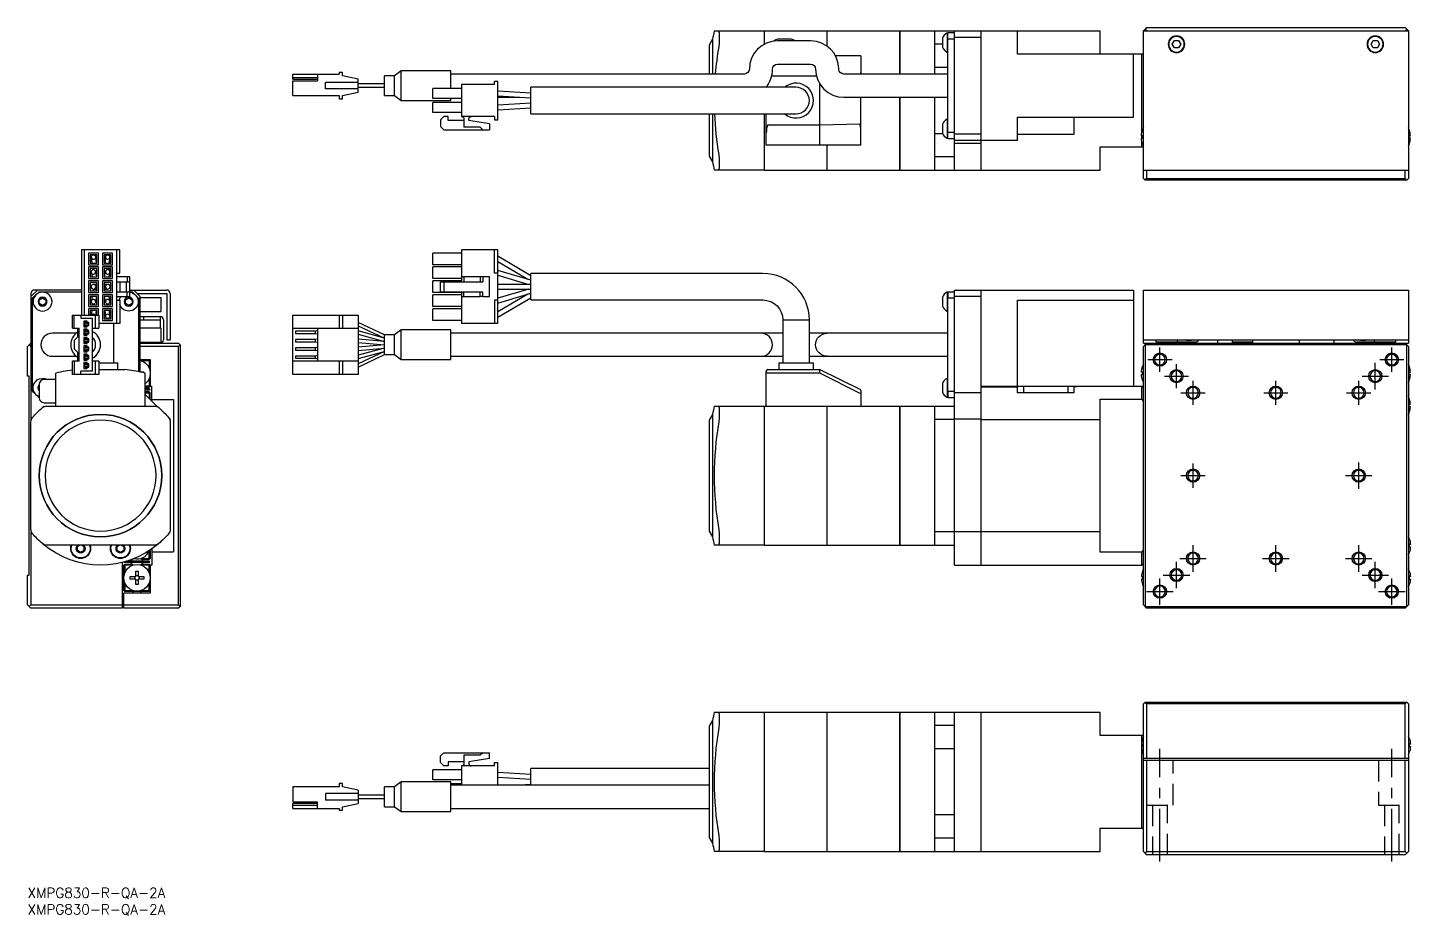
# Model space of a CAD drawing. Extents: x 0 to 854, y -8 to 260.
# Drawn here: x 0 to 417.3, y -8.3 to 259.6 of the extents above; entities that cross this region are included whole.
import ezdxf

# ---------------------------------------------------------------- set-up
doc = ezdxf.new("R2010")
doc.units = 0
doc.header["$LTSCALE"] = 0.5
doc.linetypes.add('CENTER', pattern=[50.8, 31.75, -6.35, 6.35, -6.35])
doc.linetypes.add('DASHED', pattern=[19.05, 12.7, -6.35])
for name, color, linetype in [('MSM_CENTER', 1, 'CENTER'), ('MSM_CONTINUOUS', 7, 'CONTINUOUS'), ('MSM_DASHED', 4, 'DASHED'), ('MSM_NARROW', 5, 'CONTINUOUS'), ('MSM_PART_NUMBER', 7, 'CONTINUOUS')]:
    doc.layers.add(name, color=color, linetype=linetype)
doc.styles.get("Standard").update_dxf_attribs({"font": 'txt.shx', "height": 3, "bigfont": 'bigfont.shx'})

msp = doc.modelspace()

# ---------------------------------------------------------------- linework, layer by layer
at = {"layer": 'MSM_CENTER'}
for p, q in [((341.7, 155.75), (341.7, 163.05)), ((411.7, 155.75), (411.7, 163.05)), ((338.05, 159.4), (345.35, 159.4)), ((408.05, 159.4), (415.35, 159.4)), ((343.05, 154.4), (350.35, 154.4)), ((346.7, 150.75), (346.7, 158.05)), ((402.7, 154.4), (410.7, 154.4)), ((406.7, 150.4), (406.7, 158.4)), ((351.7, 145.75), (351.7, 153.05)), ((376.7, 145.75), (376.7, 153.05)), ((401.7, 145.75), (401.7, 153.05)), ((348.05, 149.4), (355.35, 149.4)), ((373.05, 149.4), (380.35, 149.4)), ((398.05, 149.4), (405.35, 149.4)), ((351.7, 120.75), (351.7, 128.05)), ((401.7, 120.4), (401.7, 128.4)), ((348.05, 124.4), (355.35, 124.4)), ((397.7, 124.4), (405.7, 124.4)), ((351.7, 95.4), (351.7, 103.4)), ((376.7, 95.4), (376.7, 103.4)), ((401.7, 95.4), (401.7, 103.4)), ((346.7, 90.4), (346.7, 98.4)), ((347.7, 99.4), (355.7, 99.4)), ((372.7, 99.4), (380.7, 99.4)), ((397.7, 99.4), (405.7, 99.4)), ((406.7, 90.4), (406.7, 98.4)), ((341.7, 85.4), (341.7, 93.4)), ((342.7, 94.4), (350.7, 94.4)), ((402.7, 94.4), (410.7, 94.4)), ((411.7, 85.4), (411.7, 93.4)), ((337.7, 89.4), (345.7, 89.4)), ((407.7, 89.4), (415.7, 89.4)), ((341.7, 8), (341.7, 42)), ((411.7, 8), (411.7, 42))]:
    msp.add_line(p, q, dxfattribs=at)
at = {"layer": 'MSM_CONTINUOUS'}
for p, q in [((336.7, 258.57), (337.2, 259.07)), ((337.7, 259.57), (337.2, 259.07)), ((337.2, 259.07), (337.7, 258.57)), ((337.7, 259.57), (415.7, 259.57)), ((416.2, 259.07), (415.7, 259.57)), ((415.7, 258.57), (416.2, 259.07)), ((416.2, 259.07), (416.7, 258.57)), ((206.7, 256.05), (205.7, 254.32)), ((206.7, 256.05), (206.7, 245.57)), ((207.2, 258.57), (222.35, 258.57)), ((208.69, 255.12), (208.56, 253.82)), ((208.69, 258.09), (208.69, 255.12)), ((222.35, 254.6), (222.35, 258.57)), ((222.35, 258.52), (222.4, 258.52)), ((222.4, 254.62), (222.4, 258.57)), ((222.4, 258.57), (241.25, 258.57)), ((236.3, 255.57), (226.3, 255.57)), ((230.4, 256.07), (226.4, 256.07)), ((241.25, 253.98), (241.25, 258.57)), ((241.25, 258.52), (241.3, 258.52)), ((241.3, 253.94), (241.3, 258.57)), ((241.3, 258.57), (263.25, 258.57)), ((263.25, 245.57), (263.25, 258.57)), ((263.25, 258.52), (263.3, 258.52)), ((263.3, 245.57), (263.3, 258.57)), ((263.3, 258.57), (323.7, 258.57)), ((273.7, 258.57), (273.7, 245.57)), ((276.05, 254.54), (273.7, 254.54)), ((276.05, 256.41), (276.05, 253.73)), ((277.45, 257.92), (277.45, 252.22)), ((277.7, 257.92), (277.45, 257.92)), ((277.7, 226.07), (277.7, 258.07)), ((277.7, 258.07), (279.7, 258.07)), ((279.7, 256.07), (277.7, 256.07)), ((279.7, 216.57), (279.7, 258.57)), ((287.7, 256.57), (279.7, 256.57)), ((287.7, 258.57), (287.7, 216.57)), ((298.7, 251.57), (298.7, 258.57)), ((323.7, 251.57), (323.7, 258.57)), ((336.7, 258.57), (416.7, 258.57)), ((336.7, 214.07), (336.7, 258.57)), ((345.43, 254.57), (346.06, 255.67)), ((346.06, 253.47), (345.43, 254.57)), ((346.06, 255.67), (347.33, 255.67)), ((347.33, 255.67), (347.97, 254.57)), ((347.97, 254.57), (347.33, 253.47)), ((405.43, 254.57), (406.06, 255.67)), ((406.06, 253.47), (405.43, 254.57)), ((406.06, 255.67), (407.33, 255.67)), ((407.33, 255.67), (407.97, 254.57)), ((407.97, 254.57), (407.33, 253.47)), ((416.7, 258.57), (416.7, 214.07)), ((205.7, 254.32), (205.7, 245.57)), ((251.4, 251.07), (243.83, 251.07)), ((251.4, 251.07), (251.4, 245.57)), ((277.45, 252.22), (277.7, 252.22)), ((336.7, 251.57), (298.7, 251.57)), ((333.7, 232.57), (333.7, 251.57)), ((336.2, 227.65), (336.2, 251.57)), ((347.33, 253.47), (346.06, 253.47)), ((407.33, 253.47), (406.06, 253.47)), ((112.7, 246.57), (110.7, 245.07)), ((112.7, 237.57), (112.7, 246.57)), ((127.7, 246.57), (112.7, 246.57)), ((127.7, 241.17), (127.7, 246.57)), ((226.3, 248.57), (236.3, 248.57)), ((251.4, 246.62), (251.36, 245.57)), ((277.7, 247.57), (273.7, 247.57)), ((80, 244.07), (80, 245.57)), ((80, 245.57), (94, 245.57)), ((80, 244.57), (87.5, 244.57)), ((80, 244.07), (87.5, 244.07)), ((80, 239.07), (80, 243.57)), ((80, 243.57), (87.5, 243.57)), ((87.5, 245.57), (87.5, 243.57)), ((89.85, 241.07), (89.85, 243.07)), ((99.7, 243.07), (89.85, 243.07)), ((94, 246.07), (94, 245.57)), ((95, 246.07), (94, 246.07)), ((95, 245.07), (95, 246.07)), ((99.7, 244.07), (95, 245.07)), ((99.7, 240.07), (99.7, 244.07)), ((107.7, 242.57), (99.7, 242.57)), ((107.7, 239.07), (107.7, 245.07)), ((110.7, 245.07), (107.7, 245.07)), ((110.7, 239.07), (110.7, 245.07)), ((216.3, 245.57), (127.7, 245.57)), ((130.9, 242.37), (130.9, 232.77)), ((140.9, 242.37), (130.9, 242.37)), ((141.9, 243.37), (140.9, 243.37)), ((140.9, 242.37), (140.9, 243.37)), ((141.9, 231.77), (141.9, 243.37)), ((238.07, 244.92), (224.52, 244.92)), ((239.1, 224.07), (239.1, 242.55)), ((277.7, 245.57), (246.3, 245.57)), ((80, 239.07), (94, 239.07)), ((99.7, 241.07), (89.85, 241.07)), ((94, 239.07), (94, 238.07)), ((94, 238.07), (95, 238.07)), ((95, 239.07), (99.7, 240.07)), ((95, 238.07), (95, 239.07)), ((99.7, 241.57), (107.7, 241.57)), ((107.7, 239.07), (110.7, 239.07)), ((110.7, 239.07), (112.7, 237.57)), ((130.9, 241.17), (122.3, 241.17)), ((122.3, 238.17), (122.3, 241.17)), ((130.9, 238.17), (122.3, 238.17)), ((127.7, 237.57), (127.7, 238.17)), ((151.9, 239.77), (141.9, 240.37)), ((141.9, 238.97), (151.9, 238.37)), ((141.9, 238.57), (148.54, 238.57)), ((151.9, 233.57), (151.9, 241.57)), ((231.9, 241.57), (151.9, 241.57)), ((222.9, 241.71), (222.9, 241.57)), ((246.3, 238.57), (277.7, 238.57)), ((251.4, 224.07), (251.4, 238.57)), ((263.25, 216.57), (263.25, 238.57)), ((263.3, 216.57), (263.3, 238.57)), ((273.7, 238.57), (273.7, 216.57)), ((112.7, 237.57), (127.7, 237.57)), ((130.9, 236.97), (122.3, 236.97)), ((122.3, 233.97), (122.3, 236.97)), ((130.9, 233.97), (122.3, 233.97)), ((151.9, 236.77), (141.9, 236.17)), ((141.9, 234.77), (151.9, 235.37)), ((125.6, 232.77), (124.6, 231.77)), ((124.6, 231.77), (124.6, 229.77)), ((124.6, 229.77), (125.6, 228.77)), ((126.9, 232.77), (125.6, 232.77)), ((126.9, 231.57), (126.9, 232.77)), ((131.65, 231.57), (126.9, 231.57)), ((140.9, 232.77), (130.9, 232.77)), ((131.65, 232.02), (131.65, 229.57)), ((136.6, 229.57), (131.65, 229.57)), ((133.15, 231.57), (133.15, 232.02)), ((139.4, 230.57), (133.15, 231.57)), ((137.4, 228.77), (136.6, 229.57)), ((139.4, 230.57), (139.4, 228.77)), ((140.9, 232.77), (140.9, 231.77)), ((140.9, 231.77), (141.9, 231.77)), ((151.9, 233.57), (231.9, 233.57)), ((205.7, 233.57), (205.7, 220.82)), ((206.7, 233.57), (206.7, 219.09)), ((222.35, 216.57), (222.35, 233.57)), ((222.4, 216.57), (222.4, 233.57)), ((222.9, 224.07), (222.9, 233.57)), ((223.4, 230.22), (239.1, 230.22)), ((239.1, 230.22), (251.12, 230.59)), ((276.05, 230.41), (276.05, 227.73)), ((277.45, 231.92), (277.45, 226.22)), ((277.7, 231.92), (277.45, 231.92)), ((298.7, 225.57), (298.7, 232.57)), ((298.7, 232.57), (333.7, 232.57)), ((315.7, 232.57), (315.7, 227.37)), ((125.6, 228.77), (139.4, 228.77)), ((276.13, 227.57), (273.7, 227.57)), ((277.45, 226.22), (277.7, 226.22)), ((277.7, 228.07), (279.7, 228.07)), ((279.7, 226.07), (277.7, 226.07)), ((279.7, 227.57), (287.7, 227.57)), ((298.7, 225.57), (279.7, 225.57)), ((315.7, 227.37), (298.7, 227.37)), ((336.43, 226.93), (336.12, 226.93)), ((336.12, 226.21), (336.43, 226.21)), ((336.2, 226.21), (336.2, 226.93)), ((336.2, 223.57), (336.2, 225.49)), ((336.43, 228.61), (336.43, 228.61)), ((336.43, 226.21), (336.43, 226.93)), ((416.96, 228.61), (416.97, 228.61)), ((416.96, 226.21), (416.96, 226.93)), ((416.96, 226.93), (417.28, 226.93)), ((417.28, 226.21), (416.96, 226.21)), ((208.56, 221.32), (208.69, 220.02)), ((251.4, 224.07), (222.9, 224.07)), ((241.25, 216.57), (241.25, 224.07)), ((241.3, 216.57), (241.3, 224.07)), ((287.7, 224.57), (279.7, 224.57)), ((323.7, 216.57), (323.7, 223.57)), ((323.7, 223.57), (336.7, 223.57)), ((336.43, 224.53), (336.43, 224.53)), ((416.97, 224.53), (416.96, 224.53)), ((205.7, 220.82), (206.7, 219.09)), ((208.69, 220.02), (208.69, 217.05)), ((279.7, 220.6), (273.7, 220.6)), ((222.35, 216.57), (207.2, 216.57)), ((222.35, 216.62), (222.4, 216.62)), ((222.4, 216.57), (241.25, 216.57)), ((241.25, 216.62), (241.3, 216.62)), ((241.3, 216.57), (263.25, 216.57)), ((263.25, 216.62), (263.3, 216.62)), ((263.3, 216.57), (323.7, 216.57)), ((279.7, 216.57), (279.7, 216.7)), ((336.7, 216.57), (416.7, 216.57)), ((336.7, 214.07), (337.2, 213.57)), ((337.2, 213.57), (337.7, 214.07)), ((416.2, 213.57), (337.2, 213.57)), ((337.7, 216.57), (337.7, 214.07)), ((337.7, 214.07), (415.7, 214.07)), ((415.7, 214.07), (415.7, 216.57)), ((415.7, 214.07), (416.2, 213.57)), ((416.2, 213.57), (416.7, 214.07)), ((16.2, 192.5), (16.2, 172.85)), ((27.8, 192.5), (16.2, 192.5)), ((17.2, 172.85), (17.2, 192.5)), ((26.8, 192.5), (26.8, 170.3)), ((27.8, 185.5), (27.8, 192.5)), ((130.9, 192.5), (130.9, 182.9)), ((141.9, 192.5), (130.9, 192.5)), ((140.9, 185.5), (140.9, 192.5)), ((141.9, 170.3), (141.9, 192.5)), ((18.41, 191.55), (18.41, 188.05)), ((21.41, 191.55), (18.41, 191.55)), ((18.41, 188.05), (21.41, 188.05)), ((18.91, 191.05), (18.91, 188.55)), ((20.91, 191.05), (18.91, 191.05)), ((18.91, 188.55), (20.91, 188.55)), ((19.16, 190.24), (19.33, 188.55)), ((20.74, 188.55), (20.55, 190.38)), ((20.91, 189.38), (20.67, 189.24)), ((20.91, 188.55), (20.91, 191.05)), ((21.41, 188.05), (21.41, 191.55)), ((22.61, 191.55), (22.61, 188.05)), ((25.61, 191.55), (22.61, 191.55)), ((22.61, 188.05), (25.61, 188.05)), ((25.11, 191.05), (23.11, 191.05)), ((23.11, 191.05), (23.11, 188.55)), ((23.11, 188.55), (25.11, 188.55)), ((23.46, 190.38), (23.28, 188.55)), ((24.68, 188.55), (24.85, 190.24)), ((24.71, 191.05), (24.71, 190.66)), ((24.71, 188.78), (24.71, 188.55)), ((25.11, 188.55), (25.11, 191.05)), ((25.61, 188.05), (25.61, 191.55)), ((122.3, 188.05), (122.3, 191.55)), ((130.9, 191.55), (122.3, 191.55)), ((130.9, 188.05), (122.3, 188.05)), ((151.9, 184.71), (141.9, 190.61)), ((141.9, 188.99), (150.9, 183.67)), ((18.41, 187.35), (18.41, 183.85)), ((21.41, 187.35), (18.41, 187.35)), ((18.41, 183.85), (21.41, 183.85)), ((18.91, 186.85), (18.91, 184.35)), ((20.91, 186.85), (18.91, 186.85)), ((18.91, 184.35), (20.91, 184.35)), ((19.16, 185.74), (19.45, 184.35)), ((19.5, 186.85), (19.54, 186.48)), ((20.88, 184.35), (20.53, 186.02)), ((20.91, 184.35), (20.91, 186.85)), ((21.41, 183.85), (21.41, 187.35)), ((22.61, 187.35), (22.61, 183.85)), ((25.61, 187.35), (22.61, 187.35)), ((22.61, 183.85), (25.61, 183.85)), ((25.11, 186.85), (23.11, 186.85)), ((23.11, 186.85), (23.11, 184.35)), ((23.11, 184.35), (25.11, 184.35)), ((23.48, 186.02), (23.14, 184.35)), ((24.47, 186.48), (24.51, 186.85)), ((24.51, 186.46), (24.51, 186.81)), ((24.57, 184.35), (24.85, 185.74)), ((24.71, 186.85), (24.71, 186.3)), ((24.71, 185.04), (24.71, 184.35)), ((25.11, 184.35), (25.11, 186.85)), ((25.61, 183.85), (25.61, 187.35)), ((26.8, 185.5), (27.8, 185.5)), ((30.8, 184.4), (26.8, 184.4)), ((30, 184.4), (30, 182.9)), ((30.8, 178.4), (30.8, 184.4)), ((122.3, 183.85), (122.3, 187.35)), ((130.9, 187.35), (122.3, 187.35)), ((130.9, 183.85), (122.3, 183.85)), ((136.6, 184.4), (130.9, 184.4)), ((131.65, 184.4), (131.65, 182.9)), ((136.6, 184.4), (136.6, 182.9)), ((137.4, 184.4), (136.6, 184.4)), ((139.4, 184.4), (137.4, 184.4)), ((137.4, 184.4), (137.4, 182.9)), ((139.4, 178.4), (139.4, 184.4)), ((141.9, 185.5), (140.9, 185.5)), ((151.9, 183.38), (141.9, 186.33)), ((141.9, 184.87), (151.29, 182.1)), ((151.9, 177.4), (151.9, 185.4)), ((221.9, 185.4), (151.9, 185.4)), ((3, 180.4), (1, 178.4)), ((16.2, 180.4), (2, 180.4)), ((3.5, 179.9), (2.75, 179.15)), ((3.5, 179.9), (16.2, 179.9)), ((18.41, 183.15), (18.41, 179.65)), ((21.41, 183.15), (18.41, 183.15)), ((18.41, 179.65), (21.41, 179.65)), ((18.91, 182.65), (18.91, 180.15)), ((20.91, 182.65), (18.91, 182.65)), ((18.91, 180.15), (20.91, 180.15)), ((19.82, 180.29), (19.79, 180.15)), ((20.91, 182.1), (19.85, 182.1)), ((19.85, 180.7), (20.91, 180.7)), ((20.91, 180.15), (20.91, 182.65)), ((21.41, 179.65), (21.41, 183.15)), ((22.61, 183.15), (22.61, 179.65)), ((25.61, 183.15), (22.61, 183.15)), ((22.61, 179.65), (25.61, 179.65)), ((25.11, 182.65), (23.11, 182.65)), ((23.11, 182.65), (23.11, 180.15)), ((24.17, 182.1), (23.11, 182.1)), ((23.11, 180.7), (24.17, 180.7)), ((23.11, 180.15), (25.11, 180.15)), ((25.11, 180.15), (25.11, 182.65)), ((25.61, 179.65), (25.61, 183.15)), ((26.8, 182.9), (30.8, 182.9)), ((26.8, 179.9), (30.8, 179.9)), ((27.8, 182.9), (27.8, 179.9)), ((29.8, 179.9), (29.8, 182.9)), ((30, 178.4), (30, 179.9)), ((30.8, 180.4), (42, 180.4)), ((30.8, 179.9), (31.5, 179.9)), ((32.25, 179.15), (31.5, 179.9)), ((34, 178.4), (32, 180.4)), ((122.3, 179.65), (122.3, 183.15)), ((130.9, 183.15), (122.3, 183.15)), ((130.9, 179.65), (122.3, 179.65)), ((124.6, 179.9), (124.6, 182.9)), ((124.6, 182.9), (125.6, 182.9)), ((124.6, 179.9), (125.6, 179.9)), ((125.6, 182.9), (125.6, 179.9)), ((125.6, 182.9), (137.4, 182.9)), ((125.6, 179.9), (137.4, 179.9)), ((130.9, 179.9), (130.9, 170.3)), ((131.65, 178.4), (131.65, 179.9)), ((136.6, 178.4), (136.6, 179.9)), ((137.4, 178.4), (137.4, 179.9)), ((151.9, 182.1), (141.9, 182.1)), ((141.9, 180.7), (151.9, 180.7)), ((151.29, 180.7), (141.9, 177.93)), ((277.45, 179.75), (277.45, 174.05)), ((277.7, 179.75), (277.45, 179.75)), ((277.7, 179.9), (279.7, 179.9)), ((277.7, 147.9), (277.7, 179.9)), ((277.7, 179.75), (277.7, 177.9)), ((279.7, 97.4), (279.7, 180.4)), ((279.7, 180.4), (333.7, 180.4)), ((287.7, 180.4), (287.7, 97.4)), ((333.7, 180.4), (333.7, 151.4)), ((336.7, 180.4), (416.7, 180.4)), ((336.7, 164.4), (336.7, 180.4)), ((416.7, 180.4), (416.7, 164.4)), ((1, 179.4), (1, 141.37)), ((2.25, 178.65), (1.5, 177.9)), ((1.5, 149.9), (1.5, 177.9)), ((3.5, 177.48), (4.5, 178.05)), ((3.5, 176.32), (3.5, 177.48)), ((4.5, 175.74), (3.5, 176.32)), ((4.5, 178.05), (5.5, 177.48)), ((5.5, 176.32), (4.5, 175.74)), ((5.5, 177.48), (5.5, 176.32)), ((18.41, 178.95), (18.41, 175.45)), ((21.41, 178.95), (18.41, 178.95)), ((18.41, 175.45), (21.41, 175.45)), ((18.91, 178.45), (18.91, 175.95)), ((20.91, 178.45), (18.91, 178.45)), ((18.91, 175.95), (20.91, 175.95)), ((19.45, 178.45), (19.16, 177.06)), ((19.54, 176.32), (19.5, 175.95)), ((20.53, 176.78), (20.88, 178.45)), ((20.91, 175.95), (20.91, 178.45)), ((21.41, 175.45), (21.41, 178.95)), ((22.61, 178.95), (22.61, 175.45)), ((25.61, 178.95), (22.61, 178.95)), ((22.61, 175.45), (25.61, 175.45)), ((25.11, 178.45), (23.11, 178.45)), ((23.11, 178.45), (23.11, 175.95)), ((23.11, 175.95), (25.11, 175.95)), ((23.14, 178.45), (23.48, 176.78)), ((24.51, 175.95), (24.47, 176.32)), ((24.85, 177.06), (24.57, 178.45)), ((25.11, 175.95), (25.11, 178.45)), ((25.61, 175.45), (25.61, 178.95)), ((26.8, 178.4), (30.8, 178.4)), ((26.8, 177.3), (27.8, 177.3)), ((27.8, 177.3), (27.8, 170.3)), ((29.5, 177.48), (30.5, 178.05)), ((29.5, 176.32), (29.5, 177.48)), ((30.5, 175.74), (29.5, 176.32)), ((30.5, 178.05), (31.5, 177.48)), ((31.5, 176.32), (30.5, 175.74)), ((31.5, 177.48), (31.5, 176.32)), ((33.5, 177.9), (32.75, 178.65)), ((33, 179.4), (42, 179.4)), ((33.5, 177.9), (33.5, 155.74)), ((34, 155.64), (34, 178.4)), ((34, 178.1), (40.3, 178.1)), ((40.3, 173.9), (40.3, 178.1)), ((42, 179.4), (42, 165.4)), ((43, 179.4), (43, 165.4)), ((122.3, 175.45), (122.3, 178.95)), ((130.9, 178.95), (122.3, 178.95)), ((130.9, 175.45), (122.3, 175.45)), ((130.9, 178.4), (136.6, 178.4)), ((137.4, 178.4), (136.6, 178.4)), ((137.4, 178.4), (139.4, 178.4)), ((141.9, 177.3), (140.9, 177.3)), ((140.9, 177.3), (140.9, 170.3)), ((141.9, 176.47), (151.9, 179.42)), ((150.9, 179.13), (141.9, 173.81)), ((141.9, 172.19), (151.9, 178.09)), ((151.9, 177.4), (221.9, 177.4)), ((276.05, 178.24), (276.05, 175.56)), ((279.7, 177.9), (277.7, 177.9)), ((287.7, 178.4), (279.7, 178.4)), ((298.7, 177.39), (333.7, 177.39)), ((298.7, 151.4), (298.7, 177.39)), ((13.5, 168.9), (13.5, 172.85)), ((13.5, 172.85), (21.5, 172.85)), ((14, 168.9), (14, 172.85)), ((16, 172.85), (16, 171.9)), ((16, 171.9), (19.5, 171.9)), ((18.41, 174.75), (18.41, 172.85)), ((21.41, 174.75), (18.41, 174.75)), ((18.91, 174.25), (18.91, 172.85)), ((20.91, 174.25), (18.91, 174.25)), ((19.33, 174.25), (19.19, 172.85)), ((19.5, 171.9), (19.5, 155.9)), ((20.5, 168.9), (20.5, 172.85)), ((20.59, 172.85), (20.74, 174.25)), ((20.91, 172.85), (20.91, 174.25)), ((21.41, 172.85), (21.41, 174.75)), ((21.5, 172.85), (21.5, 168.9)), ((22.61, 174.75), (22.61, 171.25)), ((25.61, 174.75), (22.61, 174.75)), ((22.61, 171.25), (25.61, 171.25)), ((25.11, 174.25), (23.11, 174.25)), ((23.11, 174.25), (23.11, 171.75)), ((23.11, 171.75), (25.11, 171.75)), ((23.28, 174.25), (23.46, 172.42)), ((24.85, 172.56), (24.68, 174.25)), ((25.11, 171.75), (25.11, 174.25)), ((25.61, 171.25), (25.61, 174.75)), ((34, 173.9), (40.3, 173.9)), ((34, 172.4), (40, 172.4)), ((34, 171.4), (40, 171.4)), ((35, 172.4), (35, 171.4)), ((40, 172.4), (40, 168.9)), ((41, 171.4), (41, 165.4)), ((80, 154.95), (80, 172.85)), ((80, 172.85), (99.7, 172.85)), ((94, 172.85), (94, 168.9)), ((95, 172.85), (95, 168.9)), ((99.7, 172.85), (99.7, 154.95)), ((122.3, 171.25), (122.3, 174.75)), ((130.9, 174.75), (122.3, 174.75)), ((130.9, 171.25), (122.3, 171.25)), ((227.9, 171.4), (235.9, 171.4)), ((227.9, 171.4), (227.9, 158.4)), ((235.9, 158.4), (235.9, 171.4)), ((277.45, 174.05), (277.7, 174.05)), ((14.67, 167.4), (7.5, 167.4)), ((13.5, 168.9), (15.5, 168.9)), ((15, 168.9), (15, 166.15)), ((15.5, 158.9), (15.5, 168.9)), ((18, 171.05), (17, 171.05)), ((17, 171.05), (17, 169.25)), ((17.03, 170.3), (17, 170.3)), ((17, 169.25), (18, 169.25)), ((18, 168.55), (17, 168.55)), ((17, 168.55), (17, 166.75)), ((17.2, 170.59), (17.2, 171.05)), ((18, 170.65), (18, 171.05)), ((18.5, 170.65), (18, 170.65)), ((18, 169.25), (18, 169.66)), ((18, 169.65), (18.5, 169.65)), ((18, 168.12), (18, 168.55)), ((18.5, 168.15), (18, 168.15)), ((18, 166.75), (18, 167.16)), ((18, 167.15), (18.5, 167.15)), ((18.5, 170.3), (18.21, 170.3)), ((18.5, 169.65), (18.5, 170.65)), ((18.5, 167.15), (18.5, 168.15)), ((19.5, 168.9), (21.5, 168.9)), ((27.8, 170.3), (21.5, 170.3)), ((26, 158.4), (26, 170.3)), ((40.3, 168.9), (34, 168.9)), ((40.3, 164.7), (40.3, 168.9)), ((80, 168.9), (99.7, 168.9)), ((80.8, 167.99), (80.8, 167.29)), ((86.8, 167.99), (80.8, 167.99)), ((80.8, 167.29), (86.8, 167.29)), ((87.5, 168.11), (86.8, 167.99)), ((86.8, 167.99), (86.8, 167.29)), ((86.8, 167.29), (87.5, 167.17)), ((87.5, 168.9), (87.5, 158.9)), ((107.7, 166.9), (99.7, 170.63)), ((99.7, 169.63), (107.7, 165.9)), ((107.7, 165.9), (99.7, 168.04)), ((99.7, 167.04), (107.7, 164.9)), ((112.7, 168.4), (110.7, 166.9)), ((112.7, 159.4), (112.7, 168.4)), ((127.7, 168.4), (112.7, 168.4)), ((127.7, 159.4), (127.7, 168.4)), ((227.9, 167.4), (127.7, 167.4)), ((141.9, 170.3), (130.9, 170.3)), ((277.7, 167.4), (235.9, 167.4)), ((0, 163.4), (1, 164.4)), ((0, 154.4), (0, 163.4)), ((1, 163.4), (0.5, 163.9)), ((15, 166.15), (14, 165.15)), ((14, 165.15), (14, 162.65)), ((17, 166.75), (18, 166.75)), ((18, 166.05), (17, 166.05)), ((17, 166.05), (17, 164.25)), ((17, 165.4), (17.02, 165.26)), ((17, 164.4), (17.02, 164.25)), ((17, 164.25), (18, 164.25)), ((17, 163.55), (17, 161.75)), ((18, 163.55), (17, 163.55)), ((17.02, 163.55), (17, 163.4)), ((17.98, 164.25), (18, 164.4)), ((18, 163.4), (17.98, 163.55)), ((18, 165.62), (18, 166.05)), ((18.5, 165.65), (18, 165.65)), ((18, 164.25), (18, 164.66)), ((18, 164.65), (18.5, 164.65)), ((18, 163.12), (18, 163.55)), ((18.5, 163.15), (18, 163.15)), ((18.5, 164.65), (18.5, 165.65)), ((18.5, 162.15), (18.5, 163.15)), ((34, 164.7), (40.3, 164.7)), ((34, 164.4), (45.5, 164.4)), ((45.5, 163.4), (34, 163.4)), ((35, 164.4), (35, 164.7)), ((42, 165.4), (43, 165.4)), ((46, 163.9), (45.5, 164.4)), ((45.5, 163.4), (46, 163.9)), ((45.5, 85.4), (45.5, 163.4)), ((46, 163.9), (46, 84.9)), ((80.8, 165.49), (80.8, 164.79)), ((86.8, 165.49), (80.8, 165.49)), ((80.8, 164.79), (86.8, 164.79)), ((80.8, 162.99), (80.8, 162.29)), ((86.8, 162.99), (80.8, 162.99)), ((87.5, 165.61), (86.8, 165.49)), ((86.8, 165.49), (86.8, 164.79)), ((86.8, 164.79), (87.5, 164.67)), ((87.5, 163.11), (86.8, 162.99)), ((86.8, 162.99), (86.8, 162.29)), ((107.7, 164.9), (99.7, 165.6)), ((99.7, 164.6), (107.7, 163.9)), ((107.7, 163.9), (99.7, 163.2)), ((107.7, 162.9), (99.7, 160.76)), ((99.7, 162.2), (107.7, 162.9)), ((107.7, 160.9), (107.7, 166.9)), ((110.7, 166.9), (107.7, 166.9)), ((110.7, 160.9), (110.7, 166.9)), ((336.7, 165.4), (416.7, 165.4)), ((336.7, 164.4), (416.7, 164.4)), ((336.7, 163.4), (337.2, 163.9)), ((336.7, 85.4), (336.7, 163.4)), ((337.2, 163.9), (337.7, 164.4)), ((337.2, 163.9), (337.2, 84.9)), ((416.2, 163.9), (337.2, 163.9)), ((340.6, 164.7), (340.6, 165.4)), ((352.4, 164.7), (340.6, 164.7)), ((346.9, 165.4), (346.9, 164.7)), ((347.2, 164.4), (347.2, 164.7)), ((359.2, 164.4), (359.2, 165.4)), ((363.6, 164.7), (363.6, 165.4)), ((369.7, 164.7), (363.6, 164.7)), ((369.7, 164.4), (369.7, 165.4)), ((383.7, 165.4), (383.7, 164.4)), ((394.2, 165.4), (394.2, 164.4)), ((412.8, 164.7), (401, 164.7)), ((406.2, 164.7), (406.2, 164.4)), ((406.5, 164.7), (406.5, 165.4)), ((412.8, 165.4), (412.8, 164.7)), ((415.7, 164.4), (416.2, 163.9)), ((416.2, 84.9), (416.2, 163.9)), ((416.2, 163.9), (416.7, 163.4)), ((416.7, 163.4), (416.7, 85.4)), ((7.5, 160.4), (14.67, 160.4)), ((13.5, 154.95), (13.5, 158.9)), ((15.5, 158.9), (13.5, 158.9)), ((14, 162.65), (15, 161.65)), ((14, 158.9), (14, 154.95)), ((15, 161.65), (15, 158.9)), ((17.02, 162.53), (17, 162.4)), ((17, 161.75), (18, 161.75)), ((18, 161.05), (17, 161.05)), ((17, 161.05), (17, 159.25)), ((17, 159.25), (18, 159.25)), ((18, 161.75), (18, 162.16)), ((18, 162.15), (18.5, 162.15)), ((18, 160.62), (18, 161.05)), ((18.5, 160.65), (18, 160.65)), ((18, 159.25), (18, 159.66)), ((18, 159.65), (18.5, 159.65)), ((18.5, 159.65), (18.5, 160.65)), ((21.5, 158.9), (19.5, 158.9)), ((20.5, 154.95), (20.5, 158.9)), ((21.5, 158.9), (21.5, 154.95)), ((34, 159.4), (37, 159.4)), ((34.09, 159.1), (36.7, 159.1)), ((36.7, 159.4), (37, 159.1)), ((36.85, 159.25), (36.7, 159.1)), ((36.7, 159.1), (36.7, 156.77)), ((37, 159.4), (37, 151.4)), ((99.7, 158.9), (80, 158.9)), ((80.8, 162.29), (86.8, 162.29)), ((80.8, 160.49), (80.8, 159.79)), ((86.8, 160.49), (80.8, 160.49)), ((80.8, 159.79), (86.8, 159.79)), ((86.8, 162.29), (87.5, 162.17)), ((87.5, 160.61), (86.8, 160.49)), ((86.8, 160.49), (86.8, 159.79)), ((86.8, 159.79), (87.5, 159.67)), ((94, 158.9), (94, 154.95)), ((95, 158.9), (95, 154.95)), ((99.7, 159.76), (107.7, 161.9)), ((107.7, 161.9), (99.7, 158.17)), ((99.7, 157.17), (107.7, 160.9)), ((107.7, 160.9), (110.7, 160.9)), ((110.7, 160.9), (112.7, 159.4)), ((112.7, 159.4), (127.7, 159.4)), ((127.7, 160.4), (227.9, 160.4)), ((235.9, 160.4), (277.7, 160.4)), ((0.5, 154.4), (0, 154.4)), ((0.5, 94.4), (0.5, 154.4)), ((8.5, 145.4), (8.5, 155.32)), ((13.5, 156.25), (11.35, 155.9)), ((21.5, 154.95), (13.5, 154.95)), ((16, 154.95), (16, 155.9)), ((19.5, 155.9), (16, 155.9)), ((18, 158.55), (17, 158.55)), ((17, 158.55), (17, 156.75)), ((17, 156.75), (18, 156.75)), ((18, 158.12), (18, 158.55)), ((18.5, 158.15), (18, 158.15)), ((18, 156.75), (18, 157.15)), ((18, 157.15), (18.5, 157.15)), ((18.5, 157.15), (18.5, 158.15)), ((21.5, 158.4), (27.25, 158.4)), ((21.5, 156.4), (29.35, 156.4)), ((27.25, 156.4), (27.25, 158.4)), ((32.65, 155.9), (29.35, 156.4)), ((35.04, 155.61), (34.16, 155.61)), ((35.04, 155.42), (35.04, 155.61)), ((35.5, 145.4), (35.5, 155.32)), ((99.7, 154.95), (80, 154.95)), ((222.9, 145.4), (222.9, 155.9)), ((239.1, 155.32), (222.9, 155.32)), ((223.4, 156.4), (239.1, 156.4)), ((226.65, 158.4), (237.15, 158.4)), ((226.65, 158.4), (226.65, 156.4)), ((237.15, 156.4), (237.15, 158.4)), ((239.1, 155.32), (239.1, 156.4)), ((239.1, 156.4), (251.12, 150.49)), ((251.4, 149.09), (239.1, 155.32)), ((336.43, 155.61), (336.12, 155.61)), ((336.12, 154.89), (336.43, 154.89)), ((336.43, 157.28), (336.43, 157.29)), ((336.43, 154.89), (336.43, 155.61)), ((416.96, 157.28), (416.97, 157.29)), ((416.96, 155.61), (417.28, 155.61)), ((416.96, 154.89), (416.96, 155.61)), ((417.28, 154.89), (416.96, 154.89)), ((3.5, 151.9), (3.5, 147.9)), ((8.5, 153.4), (5, 153.4)), ((36.7, 151.4), (35.5, 151.4)), ((35.5, 151.1), (36.7, 151.1)), ((36.8, 150.6), (35.5, 150.6)), ((36.7, 153.73), (36.7, 151.4)), ((36.7, 151.4), (36.85, 151.25)), ((37, 151.4), (36.7, 151.1)), ((36.8, 150.6), (36.8, 150.2)), ((37, 151.4), (37.5, 151.4)), ((37.5, 146.9), (37.5, 151.4)), ((276.05, 152.24), (276.05, 149.56)), ((277.45, 153.75), (277.45, 148.05)), ((277.7, 153.75), (277.45, 153.75)), ((287.7, 151.4), (336.2, 151.4)), ((287.7, 151.17), (298.7, 151.17)), ((298.7, 149.4), (298.7, 151.17)), ((300.5, 151.4), (300.5, 149.4)), ((313.9, 151.4), (313.9, 149.4)), ((315.7, 151.21), (317.7, 151.4)), ((315.7, 151.21), (315.7, 149.4)), ((336.2, 147.49), (336.2, 151.4)), ((336.7, 150.9), (336.2, 151.4)), ((336.43, 153.21), (336.43, 153.21)), ((416.97, 153.21), (416.96, 153.21)), ((1.5, 149.9), (2.25, 149.15)), ((2.75, 148.65), (3.5, 147.9)), ((5, 146.4), (8.5, 146.4)), ((36.8, 150.2), (35.5, 150.2)), ((36.7, 149.7), (35.5, 149.7)), ((35.5, 149.4), (36.7, 149.4)), ((39.13, 145.27), (35.5, 148.9)), ((36.7, 149.7), (37, 149.4)), ((36.85, 149.55), (36.7, 149.4)), ((36.7, 149.4), (36.7, 147.7)), ((37, 147.4), (37, 149.4)), ((37.5, 147.4), (44, 147.4)), ((44, 147.4), (44, 101.4)), ((251.4, 150.04), (251.4, 145.4)), ((277.45, 148.05), (277.7, 148.05)), ((277.7, 149.9), (277.7, 148.05)), ((277.7, 149.9), (279.7, 149.9)), ((279.7, 147.9), (277.7, 147.9)), ((287.7, 149.4), (279.7, 149.4)), ((315.7, 149.4), (298.7, 149.4)), ((323.7, 101.31), (323.7, 147.49)), ((323.7, 147.49), (336.2, 147.49)), ((336.7, 146.9), (336.2, 147.49)), ((416.96, 147.58), (416.97, 147.59)), ((5.75, 145.4), (38.25, 145.4)), ((206.7, 142.88), (205.7, 141.15)), ((206.7, 142.88), (206.7, 105.92)), ((207.2, 145.4), (222.35, 145.4)), ((208.69, 141.95), (208.56, 140.65)), ((208.69, 144.92), (208.69, 141.95)), ((222.35, 103.4), (222.35, 145.4)), ((222.35, 145.35), (222.4, 145.35)), ((222.4, 103.4), (222.4, 145.4)), ((222.4, 145.4), (263.25, 145.4)), ((241.25, 103.4), (241.25, 145.4)), ((241.25, 145.35), (241.3, 145.35)), ((241.3, 103.4), (241.3, 145.4)), ((263.25, 103.4), (263.25, 145.4)), ((263.25, 145.35), (263.3, 145.35)), ((263.3, 145.4), (279.7, 145.4)), ((263.3, 103.4), (263.3, 145.4)), ((273.7, 145.4), (273.7, 103.4)), ((416.96, 145.91), (417.28, 145.91)), ((416.96, 145.19), (416.96, 145.91)), ((417.28, 145.19), (416.96, 145.19)), ((416.97, 143.51), (416.96, 143.51)), ((1, 108.15), (1, 140.65)), ((43, 141.4), (42.87, 141.53)), ((43, 140.65), (43, 108.15)), ((205.7, 141.15), (205.7, 107.65)), ((279.7, 141.37), (273.7, 141.37)), ((279.7, 141.4), (279.7, 141.53)), ((287.7, 141.4), (279.7, 141.4)), ((279.7, 141.37), (279.7, 141.4)), ((287.7, 141.37), (323.7, 141.37)), ((1, 107.43), (1, 85.4)), ((205.7, 107.65), (206.7, 105.92)), ((208.56, 108.15), (208.69, 106.85)), ((208.69, 106.85), (208.69, 103.88)), ((323.7, 107.43), (273.7, 107.43)), ((416.97, 105.29), (416.96, 105.28)), ((38.25, 103.4), (5.75, 103.4)), ((15, 102.98), (15.73, 103.4)), ((15, 101.82), (15, 102.98)), ((16, 101.24), (15, 101.82)), ((17, 101.82), (16, 101.24)), ((16.27, 103.4), (17, 102.98)), ((17, 102.98), (17, 101.82)), ((27, 102.98), (27.73, 103.4)), ((27, 101.82), (27, 102.98)), ((28, 101.24), (27, 101.82)), ((29, 101.82), (28, 101.24)), ((28.27, 103.4), (29, 102.98)), ((29, 102.98), (29, 101.82)), ((36.7, 99.4), (36.7, 101.73)), ((37, 101.95), (37, 99.4)), ((37.5, 102.29), (37.5, 97.4)), ((37.5, 101.4), (44, 101.4)), ((222.35, 103.4), (207.2, 103.4)), ((222.35, 103.45), (222.4, 103.45)), ((222.4, 103.4), (241.25, 103.4)), ((241.25, 103.45), (241.3, 103.45)), ((241.3, 103.4), (263.25, 103.4)), ((263.25, 103.45), (263.3, 103.45)), ((263.3, 103.4), (279.7, 103.4)), ((336.2, 101.31), (323.7, 101.31)), ((336.2, 101.31), (336.7, 101.9)), ((336.2, 97.4), (336.2, 101.31)), ((417.28, 103.61), (416.96, 103.61)), ((416.96, 103.61), (416.96, 102.89)), ((416.96, 102.89), (417.28, 102.89)), ((416.96, 101.21), (416.97, 101.21)), ((28.5, 98.19), (28.5, 84.4)), ((29, 97.4), (29.3, 97.7)), ((29, 89.7), (29, 97.4)), ((29.15, 97.55), (29.3, 97.4)), ((29.2, 98.38), (29.2, 98.2)), ((36.8, 98.2), (29.2, 98.2)), ((29.3, 97.7), (31.49, 97.7)), ((29.3, 97.4), (29.3, 95.07)), ((31.79, 97.4), (29.3, 97.4)), ((36.8, 98.6), (29.96, 98.6)), ((31.67, 99.19), (31.08, 98.6)), ((31.08, 98.2), (31.89, 97.39)), ((31.15, 98.6), (31.78, 99.23)), ((31.49, 99.1), (31.43, 99.1)), ((31.49, 99.1), (31.53, 99.14)), ((31.79, 97.4), (31.49, 97.7)), ((31.82, 97.37), (31.79, 97.4)), ((34.85, 98.2), (34.06, 97.41)), ((34.92, 98.6), (34.11, 99.41)), ((34.11, 97.39), (34.92, 98.2)), ((34.18, 99.43), (34.51, 99.1)), ((34.51, 97.7), (34.18, 97.37)), ((34.21, 99.4), (36.7, 99.4)), ((36.7, 97.4), (34.21, 97.4)), ((36.7, 99.1), (34.51, 99.1)), ((34.51, 97.7), (36.7, 97.7)), ((36.85, 99.25), (36.7, 99.4)), ((36.7, 99.1), (37, 99.4)), ((37, 97.4), (36.7, 97.7)), ((36.7, 97.4), (36.85, 97.55)), ((36.7, 95.07), (36.7, 97.4)), ((36.8, 98.2), (36.8, 98.6)), ((37, 97.4), (37, 88.9)), ((37.5, 97.4), (37, 97.4)), ((279.7, 97.4), (336.2, 97.4)), ((336.2, 97.4), (336.7, 97.9)), ((0, 85.4), (0, 94.4)), ((0, 94.4), (0.5, 94.4)), ((29.3, 92.03), (29.3, 89.7)), ((30.96, 93.91), (32.64, 93.91)), ((30.96, 93.19), (30.96, 93.91)), ((32.64, 93.19), (30.96, 93.19)), ((32.31, 93.19), (32.31, 93.91)), ((32.64, 95.58), (33.36, 95.58)), ((32.64, 93.91), (32.64, 95.58)), ((32.64, 94.24), (33.36, 94.24)), ((32.64, 91.51), (32.64, 93.19)), ((33.36, 92.86), (32.64, 92.86)), ((33.36, 95.58), (33.36, 93.91)), ((33.36, 93.91), (35.04, 93.91)), ((33.36, 93.19), (33.36, 91.51)), ((35.04, 93.19), (33.36, 93.19)), ((33.69, 93.91), (33.69, 93.19)), ((35.04, 93.91), (35.04, 93.19)), ((36.7, 89.7), (36.7, 92.03)), ((336.12, 93.91), (336.43, 93.91)), ((336.43, 93.19), (336.12, 93.19)), ((336.43, 95.59), (336.43, 95.58)), ((336.43, 93.91), (336.43, 93.19)), ((416.97, 95.59), (416.96, 95.58)), ((417.28, 93.91), (416.96, 93.91)), ((416.96, 93.91), (416.96, 93.19)), ((416.96, 93.19), (417.28, 93.19)), ((29.15, 89.55), (29, 89.7)), ((37, 88.9), (29, 88.9)), ((29, 84.4), (29, 88.9)), ((29.3, 89.7), (29.15, 89.55)), ((29.15, 89.55), (29.3, 89.4)), ((29.3, 89.7), (31.91, 89.7)), ((36.7, 89.4), (29.3, 89.4)), ((32, 89.4), (31.5, 88.9)), ((33.36, 91.51), (32.64, 91.51)), ((34.5, 88.9), (34, 89.4)), ((34.09, 89.7), (36.7, 89.7)), ((36.7, 89.4), (37, 89.7)), ((36.85, 89.55), (36.7, 89.7)), ((336.43, 91.51), (336.43, 91.51)), ((416.96, 91.51), (416.97, 91.51)), ((1, 84.4), (0, 85.4)), ((0.5, 84.9), (1, 85.4)), ((1, 85.4), (28.5, 85.4)), ((28.5, 84.4), (1, 84.4)), ((29, 85.4), (45.5, 85.4)), ((45.5, 84.4), (29, 84.4)), ((46, 84.9), (45.5, 85.4)), ((45.5, 84.4), (46, 84.9)), ((337.2, 84.9), (336.7, 85.4)), ((337.2, 84.9), (416.2, 84.9)), ((337.7, 84.4), (337.2, 84.9)), ((415.7, 84.4), (337.7, 84.4)), ((416.2, 84.9), (415.7, 84.4)), ((416.7, 85.4), (416.2, 84.9)), ((337.2, 56), (336.7, 55.5)), ((336.7, 11), (336.7, 55.5)), ((337.7, 55.5), (337.2, 56)), ((337.2, 56), (416.2, 56)), ((337.7, 55.5), (337.7, 39)), ((415.7, 55.5), (337.7, 55.5)), ((416.2, 56), (415.7, 55.5)), ((415.7, 39), (415.7, 55.5)), ((416.7, 55.5), (416.2, 56)), ((416.7, 55.5), (416.7, 11)), ((206.7, 50.48), (205.7, 48.75)), ((206.7, 50.48), (206.7, 13.52)), ((207.2, 53), (222.35, 53)), ((208.69, 52.52), (208.69, 49.55)), ((222.35, 11), (222.35, 53)), ((222.35, 52.95), (222.4, 52.95)), ((222.4, 11), (222.4, 53)), ((222.4, 53), (241.25, 53)), ((241.25, 11), (241.25, 53)), ((241.25, 52.95), (241.3, 52.95)), ((241.3, 11), (241.3, 53)), ((241.3, 53), (263.25, 53)), ((263.25, 11), (263.25, 53)), ((263.25, 52.95), (263.3, 52.95)), ((263.3, 11), (263.3, 53)), ((263.3, 53), (323.7, 53)), ((273.7, 53), (273.7, 11)), ((279.7, 11), (279.7, 53)), ((287.7, 53), (287.7, 11)), ((323.7, 46), (323.7, 53)), ((205.7, 48.75), (205.7, 15.25)), ((208.69, 49.55), (208.56, 48.25)), ((279.7, 48.97), (273.7, 48.97)), ((336.7, 46), (323.7, 46)), ((336.2, 44.08), (336.2, 46)), ((279.7, 42), (273.7, 42)), ((336.12, 43.36), (336.43, 43.36)), ((336.43, 42.64), (336.12, 42.64)), ((336.2, 42.64), (336.2, 43.36)), ((336.2, 18), (336.2, 41.92)), ((336.43, 45.04), (336.43, 45.04)), ((336.43, 43.36), (336.43, 42.64)), ((416.97, 45.04), (416.96, 45.04)), ((417.28, 43.36), (416.96, 43.36)), ((416.96, 43.36), (416.96, 42.64)), ((416.96, 42.64), (417.28, 42.64)), ((124.6, 39.8), (125.6, 40.8)), ((124.6, 37.8), (124.6, 39.8)), ((125.6, 36.8), (124.6, 37.8)), ((125.6, 40.8), (139.4, 40.8)), ((131.65, 38), (126.9, 38)), ((126.9, 38), (126.9, 36.8)), ((131.65, 40), (131.65, 37.55)), ((136.6, 40), (131.65, 40)), ((139.4, 39), (133.15, 38)), ((133.15, 38), (133.15, 37.55)), ((137.4, 40.8), (136.6, 40)), ((139.4, 39), (139.4, 40.8)), ((140.9, 37.8), (141.9, 37.8)), ((140.9, 36.8), (140.9, 37.8)), ((141.9, 31), (141.9, 37.8)), ((336.43, 40.96), (336.43, 40.96)), ((416.7, 39), (336.7, 39)), ((336.7, 38.5), (416.7, 38.5)), ((337.7, 38.5), (337.7, 11)), ((415.7, 11), (415.7, 38.5)), ((416.96, 40.96), (416.97, 40.96)), ((122.3, 32.6), (122.3, 35.6)), ((130.9, 35.6), (122.3, 35.6)), ((126.9, 36.8), (125.6, 36.8)), ((130.9, 36.8), (130.9, 31)), ((140.9, 36.8), (130.9, 36.8)), ((151.9, 34.2), (141.9, 34.8)), ((141.9, 33.4), (151.9, 32.8)), ((151.9, 31), (151.9, 36)), ((205.7, 36), (151.9, 36)), ((80, 30.5), (80, 26)), ((94, 30.5), (80, 30.5)), ((95, 31.5), (94, 31.5)), ((94, 31.5), (94, 30.5)), ((95, 30.5), (95, 31.5)), ((99.7, 29.5), (95, 30.5)), ((99.7, 29.5), (99.7, 25.5)), ((107.7, 24.5), (107.7, 30.5)), ((110.7, 30.5), (107.7, 30.5)), ((112.7, 32), (110.7, 30.5)), ((110.7, 24.5), (110.7, 30.5)), ((112.7, 23), (112.7, 32)), ((127.7, 32), (112.7, 32)), ((130.9, 32.6), (122.3, 32.6)), ((127.7, 23), (127.7, 32)), ((130.9, 31.4), (127.7, 31.4)), ((205.7, 31), (127.7, 31)), ((151.9, 31.2), (148.54, 31)), ((80, 26), (87.5, 26)), ((87.5, 25.5), (80, 25.5)), ((80, 24), (80, 25.5)), ((87.5, 24), (87.5, 26)), ((99.7, 28.5), (89.85, 28.5)), ((89.85, 28.5), (89.85, 26.5)), ((99.7, 26.5), (89.85, 26.5)), ((95, 24.5), (99.7, 25.5)), ((107.7, 28), (99.7, 28)), ((99.7, 27), (107.7, 27)), ((80, 25), (87.5, 25)), ((80, 24), (94, 24)), ((94, 24), (94, 23.5)), ((94, 23.5), (95, 23.5)), ((95, 23.5), (95, 24.5)), ((107.7, 24.5), (110.7, 24.5)), ((110.7, 24.5), (112.7, 23)), ((112.7, 23), (127.7, 23)), ((127.7, 24), (205.7, 24)), ((279.7, 22), (273.7, 22)), ((323.7, 11), (323.7, 18)), ((323.7, 18), (336.7, 18)), ((205.7, 15.25), (206.7, 13.52)), ((208.56, 15.75), (208.69, 14.45)), ((208.69, 14.45), (208.69, 11.48)), ((279.7, 15.03), (273.7, 15.03)), ((222.35, 11), (207.2, 11)), ((222.35, 11.05), (222.4, 11.05)), ((222.4, 11), (241.25, 11)), ((241.25, 11.05), (241.3, 11.05)), ((241.3, 11), (263.25, 11)), ((263.25, 11.05), (263.3, 11.05)), ((263.3, 11), (323.7, 11)), ((337.7, 10), (336.7, 11)), ((337.7, 11), (337.2, 10.5)), ((337.7, 11), (415.7, 11)), ((415.7, 10), (337.7, 10)), ((416.2, 10.5), (415.7, 11)), ((415.7, 10), (416.2, 10.5)), ((416.7, 11), (416.2, 10.5))]:
    msp.add_line(p, q, dxfattribs=at)
at = {"layer": 'MSM_CONTINUOUS', "extrusion": (0, 0, -1)}
for centre, radius in [((-346.7, 254.57), 2.5), ((-346.7, 254.57), 2.35), ((-406.7, 254.57), 2.5), ((-406.7, 254.57), 2.35), ((-4.5, 176.9), 2.85), ((-4.5, 176.9), 1.34), ((-30.5, 176.9), 1.34), ((-17.62, 170.14), 0.614), ((-17.62, 167.64), 0.614), ((-17.62, 170.14), 0.35), ((-17.62, 167.64), 0.35), ((-17.62, 165.14), 0.614), ((-17.62, 162.64), 0.614), ((-17.62, 165.14), 0.35), ((-17.62, 162.64), 0.35), ((-17.62, 160.14), 0.614), ((-17.62, 160.14), 0.35), ((-341.7, 159.4), 1.62), ((-411.7, 159.4), 1.62), ((-17.62, 157.64), 0.614), ((-17.62, 157.64), 0.35), ((-346.7, 154.4), 1.62), ((-406.7, 154.4), 1.62), ((-351.7, 149.4), 1.62), ((-376.7, 149.4), 1.62), ((-401.7, 149.4), 1.62), ((-22, 124.4), 18.48), ((-22, 124.4), 16.75), ((-351.7, 124.4), 1.62), ((-401.7, 124.4), 1.62), ((-351.7, 99.4), 1.65), ((-351.7, 99.4), 1.62), ((-376.7, 99.4), 1.65), ((-376.7, 99.4), 1.62), ((-401.7, 99.4), 1.65), ((-401.7, 99.4), 1.62), ((-346.7, 94.4), 1.65), ((-346.7, 94.4), 1.62), ((-406.7, 94.4), 1.65), ((-406.7, 94.4), 1.62), ((-341.7, 89.4), 1.65), ((-341.7, 89.4), 1.62), ((-411.7, 89.4), 1.65), ((-411.7, 89.4), 1.62)]:
    msp.add_circle(centre, radius, dxfattribs=at)
at = {"layer": 'MSM_CONTINUOUS'}
for centre, radius in [((22, 124.4), 18.48), ((351.7, 99.4), 2), ((376.7, 99.4), 2), ((401.7, 99.4), 2), ((33, 93.55), 4), ((346.7, 94.4), 2), ((406.7, 94.4), 2), ((341.7, 89.4), 2), ((411.7, 89.4), 2)]:
    msp.add_circle(centre, radius, dxfattribs=at)
for centre, radius, start, end in [((304.97, 237.57), 100, 167.8776, 169.3486), ((208.54, 258.48), 0.0938, 18.1129, 78.7295), ((207.48, 258.15), 1.21, 357.3367, 17.3496), ((226.3, 247.07), 8.5, 90, 180), ((226.4, 254.57), 1.5, 90, 141.6022), ((230.4, 254.57), 1.5, 41.8103, 90), ((236.3, 247.07), 8.5, 0, 90), ((279.01, 255.07), 3.25, 118.7266, 155.6996), ((304.97, 237.57), 97.77, 170.4338, 175.3065), ((279.01, 255.07), 3.25, 204.3004, 241.2734), ((216.3, 247.07), 8.5, 319.6798, 0), ((246.3, 247.07), 8.5, 180, 270), ((231.9, 237.57), 5.25, 229.6324, 130.3676), ((231.9, 237.57), 4, 270, 90), ((304.97, 237.57), 97.77, 182.3448, 189.5662), ((232.55, 227.41), 9.67, 164.1926, 177.3322), ((223.49, 229.99), 0.248, 113.1064, 167.3738), ((251.11, 230.5), 0.0906, 6.0823, 85.8309), ((244.83, 228.89), 6.57, 2.7899, 14.3009), ((279.01, 229.07), 3.25, 118.7266, 155.6996), ((279.01, 229.07), 3.25, 204.3004, 241.2734), ((342.6, 226.57), 6.5, 155.1884, 161.7103), ((410.8, 226.57), 6.5, 18.2897, 24.8116), ((410.8, 226.57), 6.49, 3.1798, 18.2778), ((410.8, 226.57), 6.49, 341.7222, 356.8202), ((342.6, 226.57), 6.5, 198.2897, 204.8116), ((410.8, 226.57), 6.5, 335.1884, 341.7103), ((304.97, 237.57), 100, 190.6514, 192.1224), ((207.48, 216.99), 1.21, 342.6504, 2.6633), ((208.54, 216.66), 0.0938, 281.2705, 341.8871), ((19.72, 190.28), 0.563, 135.2722, 184.9126), ((19.77, 190.34), 0.623, 189.2492, 258.0473), ((19.88, 190.12), 0.788, 66.416, 134.8819), ((19.84, 190.47), 0.771, 255.7012, 325.1589), ((19.98, 190.31), 0.578, 7.0307, 68.2994), ((20.01, 190.33), 0.54, 327.1982, 5.562), ((24.01, 190.32), 0.549, 135.9296, 173.6036), ((24.05, 190.34), 0.592, 176.1778, 235.9254), ((24.14, 190.14), 0.767, 34.7986, 133.588), ((24.17, 190.48), 0.776, 234.5637, 314.3044), ((24.31, 190.3), 0.549, 315.9296, 353.6036), ((24.32, 190.29), 0.54, 354.438, 32.8019), ((19.85, 185.85), 0.701, 13.8945, 189.0987), ((19.84, 185.91), 0.701, 193.981, 9.0121), ((22.01, 181.4), 4, 130.1945, 132.4811), ((24.17, 185.91), 0.701, 171.2537, 345.7532), ((24.13, 185.88), 0.665, 110.6686, 167.9973), ((24.15, 185.83), 0.724, 40.121, 110.9899), ((22.01, 181.4), 4, 47.5458, 49.8055), ((24.2, 185.87), 0.662, 348.9348, 40.0981), ((221.9, 171.4), 14, 0, 90), ((2, 179.4), 1, 90, 180), ((19.85, 181.4), 0.7, 90.1029, 269.8971), ((20.46, 180.16), 0.655, 123.9752, 168.3096), ((19.85, 181.4), 0.7, 270.1029, 89.8971), ((24.17, 181.4), 0.7, 90.1029, 269.8971), ((24.17, 181.4), 0.7, 270.1029, 89.8971), ((42, 179.4), 1, 0, 90), ((279.01, 176.9), 3.25, 118.7266, 155.6996), ((19.85, 176.95), 0.701, 170.9013, 346.1055), ((19.84, 176.9), 0.7, 350.2608, 166.7461), ((22.01, 181.4), 4, 227.5189, 229.8055), ((24.17, 176.89), 0.701, 13.9811, 189.0121), ((24.16, 176.95), 0.701, 193.8945, 9.0987), ((22.01, 181.4), 4, 310.1945, 312.4542), ((279.01, 176.9), 3.25, 204.3004, 241.2734), ((19.72, 172.5), 0.567, 111.0258, 141.9637), ((19.83, 172.31), 0.788, 45.1181, 113.584), ((20, 172.47), 0.552, 42.9224, 45.2335), ((24.07, 172.45), 0.607, 124.8804, 183.0164), ((24.05, 172.5), 0.592, 187.7913, 247.5389), ((24.18, 172.29), 0.801, 57.3554, 124.5736), ((24.14, 172.68), 0.788, 246.416, 314.8819), ((24.3, 172.5), 0.563, 6.7008, 56.3413), ((24.29, 172.51), 0.563, 315.2722, 4.9126), ((40, 171.4), 1, 0, 90), ((7.5, 163.9), 3.5, 90, 270), ((17.5, 163.9), 4.5, 123.749, 236.251), ((17.5, 163.9), 4.5, 296.3878, 63.6122), ((221.3, 163.9), 3.5, 270, 90), ((17.5, 162.7), 0.5, 118.8844, 189.2576), ((17.5, 163.9), 3, 311.8103, 48.1897), ((40, 165.4), 1, 270, 0), ((352.4, 165.7), 1, 270, 342.5424), ((401, 165.7), 1, 197.4576, 270), ((17.5, 160.26), 0.5, 83.1851, 189.5661), ((22, 96.63), 60.22, 100.1906, 102.9545), ((17.5, 157.67), 0.5, 141.9112, 191.8678), ((22, 96.63), 60.22, 77.0455, 79.8094), ((223.4, 155.9), 0.5, 90, 180), ((342.6, 155.25), 6.5, 155.1884, 161.7103), ((410.8, 155.25), 6.5, 18.2897, 24.8116), ((410.8, 155.25), 6.49, 3.1798, 18.2778), ((410.8, 155.25), 6.49, 341.7222, 356.8202), ((5, 151.9), 1.5, 90, 180), ((250.89, 150.04), 0.502, 0.1623, 63.6578), ((279.01, 150.9), 3.25, 118.7266, 155.6996), ((342.6, 155.25), 6.5, 198.2897, 204.8116), ((410.8, 155.25), 6.5, 335.1884, 341.7103), ((5, 147.9), 1.5, 180, 270), ((279.01, 150.9), 3.25, 204.3004, 241.2734), ((410.8, 145.55), 6.5, 18.2897, 24.8116), ((410.8, 145.55), 6.49, 3.1798, 18.2778), ((304.97, 124.4), 100, 167.8776, 169.3486), ((208.54, 145.31), 0.0938, 18.1129, 78.7295), ((207.48, 144.98), 1.21, 357.3367, 17.3496), ((410.8, 145.55), 6.5, 335.1884, 341.7103), ((410.8, 145.55), 6.49, 341.7222, 356.8202), ((304.97, 124.4), 97.77, 170.4338, 189.5662), ((304.97, 124.4), 100, 190.6514, 192.1224), ((410.8, 103.25), 6.5, 18.2897, 24.8116), ((33, 103.25), 4, 256.8197, 338.1376), ((208.54, 103.49), 0.0938, 281.2705, 341.8871), ((207.48, 103.82), 1.21, 342.6504, 2.6633), ((410.8, 103.25), 6.5, 335.1884, 341.7103), ((342.6, 93.55), 6.5, 155.1884, 161.7103), ((410.8, 93.55), 6.5, 18.2897, 24.8116), ((342.6, 93.55), 6.49, 161.7222, 176.8202), ((342.6, 93.55), 6.49, 183.1798, 198.2778), ((342.6, 93.55), 6.5, 198.2897, 204.8116), ((410.8, 93.55), 6.5, 335.1884, 341.7103), ((304.97, 32), 100, 167.8776, 169.3486), ((208.54, 52.91), 0.0938, 18.1129, 78.7295), ((207.48, 52.58), 1.21, 357.3367, 17.3496), ((304.97, 32), 97.77, 170.4338, 189.5662), ((342.6, 43), 6.49, 161.7222, 176.8202), ((342.6, 43), 6.49, 183.1798, 198.2778), ((342.6, 43), 6.5, 155.1884, 161.7103), ((410.8, 43), 6.5, 18.2897, 24.8116), ((342.6, 43), 6.5, 198.2897, 204.8116), ((410.8, 43), 6.5, 335.1884, 341.7103), ((133.9, 37.55), 0.75, 180, 270), ((304.97, 32), 100, 190.6514, 192.1224), ((208.54, 11.09), 0.0938, 281.2705, 341.8871), ((207.48, 11.42), 1.21, 342.6504, 2.6633)]:
    msp.add_arc(centre, radius, start, end, dxfattribs=at)
at = {"layer": 'MSM_CONTINUOUS', "extrusion": (0, 0, -1)}
for centre, radius, start, end in [((-216.3, 247.07), 1.5, 180, 270), ((-226.3, 247.07), 1.5, 360, 90), ((-236.3, 247.07), 1.5, 90, 180), ((-246.3, 247.07), 1.5, 270, 0), ((-130.9, 232.02), 0.75, 90, 180), ((-133.9, 232.02), 0.75, 0, 90), ((-342.6, 226.57), 6.49, 3.1798, 18.2778), ((-342.6, 226.57), 6.49, 341.7222, 356.8202), ((-30.5, 176.9), 2.85, 96.0423, 341.3283), ((-30.5, 176.9), 2.85, 8.0682, 31.7569), ((-221.9, 171.4), 6, 90, 180), ((-17.5, 170.13), 0.5, 333.6096, 15.9821), ((-17.5, 167.54), 0.5, 272.7238, 9.1728), ((-241.3, 163.9), 3.5, 270, 90), ((-17.5, 165.1), 0.5, 311.7675, 10.2272), ((-350.4, 167.9), 2.85, 241.3056, 298.6944), ((-403, 167.9), 2.85, 241.3056, 298.6944), ((-33, 155.25), 4, 104.4775, 231.3178), ((-342.6, 155.25), 6.49, 3.1798, 18.2778), ((-342.6, 155.25), 6.49, 341.7222, 356.8202), ((-4.5, 150.9), 2.85, 290.541, 118.6944), ((-4.5, 150.9), 1.34, 318.3911, 41.6089), ((-3, 140.65), 2, 0, 40.5358), ((-22, 124.4), 27, 40.5358, 49.4642), ((-5.75, 143.4), 2, 49.4642, 90), ((-22, 124.4), 27, 49.8634, 51.0576), ((-38.25, 143.4), 2, 90, 130.5358), ((-22, 124.4), 27, 128.9424, 130.1296), ((-22, 124.4), 27, 130.5358, 139.4642), ((-41, 140.65), 2, 139.4642, 180), ((-22, 124.4), 27, 38.9424, 40.1296), ((-22, 124.4), 27, 139.8634, 141.0576), ((-3, 108.15), 2, 319.4642, 360), ((-22, 124.4), 27, 319.8634, 321.0576), ((-22, 124.4), 27, 310.5358, 319.4642), ((-22, 124.4), 27, 220.5358, 229.4642), ((-41, 108.15), 2, 180, 220.5358), ((-22, 124.4), 27, 218.9424, 220.1296), ((-410.8, 103.25), 6.49, 161.7222, 176.8202), ((-5.75, 105.4), 2, 270, 310.5358), ((-22, 124.4), 27, 229.8634, 310.1296), ((-16, 102.4), 3, 160.5288, 19.4712), ((-16, 102.4), 2.85, 159.459, 20.541), ((-16, 102.4), 1.34, 131.6089, 48.3911), ((-28, 102.4), 3, 160.5288, 19.4712), ((-28, 102.4), 2.85, 159.459, 20.541), ((-28, 102.4), 1.34, 131.6089, 48.3911), ((-38.25, 105.4), 2, 229.4642, 270), ((-410.8, 103.25), 6.49, 183.1798, 198.2778), ((-410.8, 93.55), 6.49, 161.7222, 176.8202), ((-410.8, 93.55), 6.49, 183.1798, 198.2778), ((-410.8, 43), 6.49, 161.7222, 176.8202), ((-410.8, 43), 6.49, 183.1798, 198.2778), ((-130.9, 37.55), 0.75, 180, 270)]:
    msp.add_arc(centre, radius, start, end, dxfattribs=at)
at = {"layer": 'MSM_DASHED'}
for p, q in [((345.7, 25), (345.7, 38.5)), ((407.7, 38.5), (407.7, 25)), ((337.7, 25), (345.7, 25)), ((339.45, 25), (339.45, 10)), ((343.95, 10), (343.95, 25)), ((407.7, 25), (415.7, 25)), ((409.45, 25), (409.45, 10)), ((413.95, 10), (413.95, 25))]:
    msp.add_line(p, q, dxfattribs=at)
at = {"layer": 'MSM_NARROW'}
for centre in [(341.7, 159.4), (411.7, 159.4), (346.7, 154.4), (406.7, 154.4), (351.7, 149.4), (376.7, 149.4), (401.7, 149.4), (351.7, 124.4), (401.7, 124.4), (351.7, 99.4), (376.7, 99.4), (401.7, 99.4), (346.7, 94.4), (406.7, 94.4), (341.7, 89.4), (411.7, 89.4)]:
    msp.add_circle(centre, 2, dxfattribs=at)

# ---------------------------------------------------------------- texts
at = {"layer": 'MSM_PART_NUMBER'}
for p in [(0, -3), (0, -8)]:
    msp.add_text('XMPG830-R-QA-2A', height=3, dxfattribs=at).set_placement(p)

doc.saveas('drawing.dxf')
